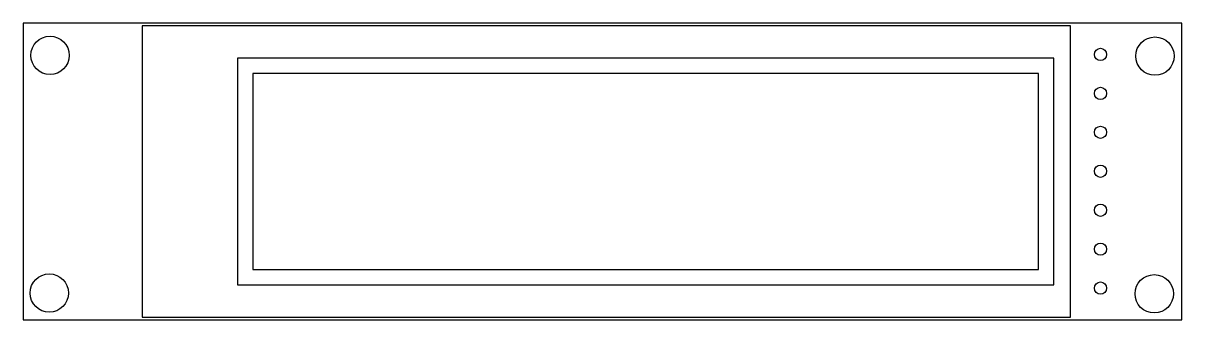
# Model space of a CAD drawing. Header units: millimetres. Extents: x 102.5 to 178, y -141.7 to -122.4.
import ezdxf

# ---------------------------------------------------------------- set-up
doc = ezdxf.new("R2010")
doc.units = ezdxf.units.MM
doc.layers.get('0').update_dxf_attribs({"linetype": 'CONTINUOUS'})

msp = doc.modelspace()

# ---------------------------------------------------------------- linework, layer by layer
for points in [[(102.523, -141.723), (178.023, -141.723), (178.023, -122.373), (102.523, -122.373)], [(110.273, -141.548), (170.773, -141.548), (170.773, -122.548), (110.273, -122.548)], [(116.493, -139.438), (169.673, -139.438), (169.673, -124.658), (116.493, -124.658)], [(117.493, -138.438), (168.673, -138.438), (168.673, -125.658), (117.493, -125.658)]]:
    msp.add_lwpolyline(points, close=True)
for centre, radius in [((104.273, -124.473), 1.25), ((176.273, -124.523), 1.25), ((172.723, -124.413), 0.4), ((172.723, -126.953), 0.4), ((172.723, -129.493), 0.4), ((172.723, -132.033), 0.4), ((172.723, -134.573), 0.4), ((172.723, -137.113), 0.4), ((104.223, -139.973), 1.25), ((176.223, -140.023), 1.25), ((172.723, -139.653), 0.4)]:
    msp.add_circle(centre, radius)

doc.saveas('drawing.dxf')
